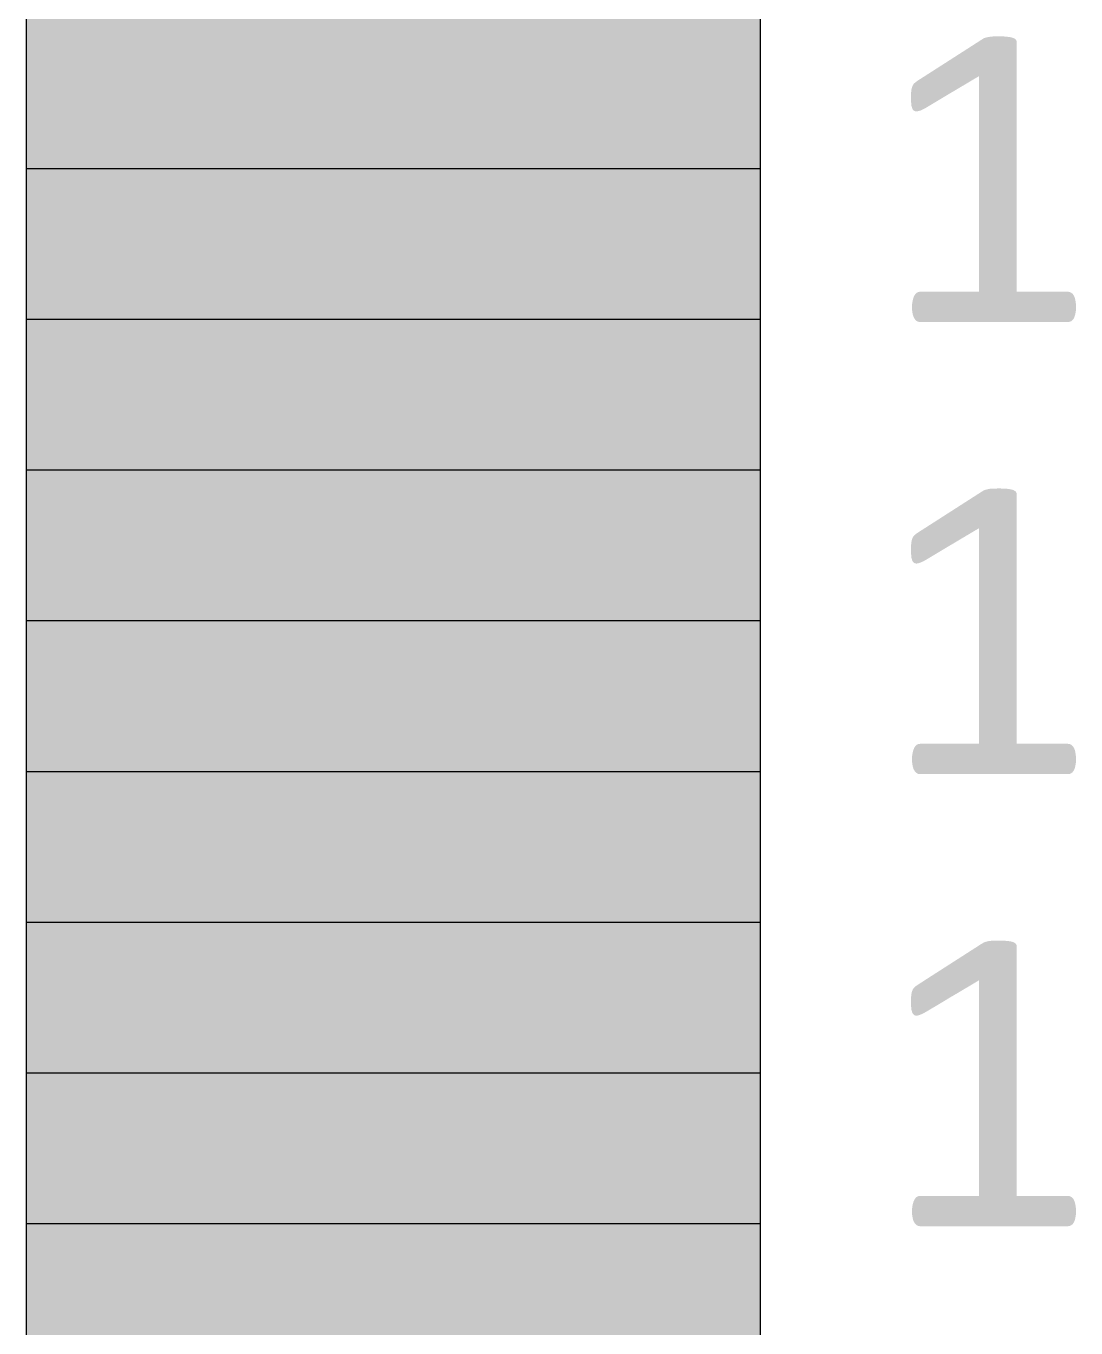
# Model space of a CAD drawing. Extents: x 79.49066 to 79.49309, y 16.68944 to 16.6915.
# Drawn here: x 79.4928573 to 79.4929736, y 16.690485 to 16.6906292 of the extents above; entities that cross this region are included whole.
import ezdxf

# ---------------------------------------------------------------- set-up
doc = ezdxf.new("R2010")
doc.units = 0

msp = doc.modelspace()

# ---------------------------------------------------------------- hatches: boundary and pattern name
at = {"layer": 'GSLAYER', "true_color": 0x9d9d9d}
msp.add_hatch(color=256, dxfattribs=at).paths.add_polyline_path([(79.49293868, 16.69061345), (79.49293868, 16.69063015), (79.49285726, 16.69063015), (79.49285726, 16.69061345)])
at = {"layer": 'GSLAYER', "true_color": 0x000000}
for points in [[(79.49296707, 16.6906237), (79.49296707, 16.69062742), (79.49296706, 16.69062756), (79.492967, 16.6906277), (79.4929669, 16.69062781), (79.49296689, 16.69062782), (79.49296679, 16.69062788), (79.49296671, 16.69062792), (79.49296667, 16.69062793), (79.49296645, 16.690628), (79.49296625, 16.69062803), (79.4929661, 16.69062805), (79.49296592, 16.69062807), (79.49296567, 16.69062809), (79.49296567, 16.69062809), (79.49296513, 16.6906281), (79.4929644, 16.69062809), (79.4929644, 16.69062809), (79.49296413, 16.69062807), (79.49296404, 16.69062805), (79.49296389, 16.69062803), (79.49296377, 16.690628), (79.49296353, 16.69062793), (79.4929635, 16.69062792), (79.49296339, 16.69062788), (79.4929633, 16.69062782), (79.49296329, 16.69062781), (79.49296311, 16.6906277), (79.4929629, 16.69062756), (79.49296268, 16.69062742), (79.49295688, 16.6906237)], [(79.49295608, 16.69061979), (79.49295609, 16.6906198), (79.49295623, 16.69061984), (79.49295641, 16.69061989), (79.49295643, 16.6906199), (79.49295663, 16.69061999), (79.49295682, 16.69062008), (79.49295687, 16.69062011), (79.49295739, 16.69062042), (79.49295809, 16.69062084), (79.49295894, 16.69062135), (79.49295958, 16.69062173), (79.49296012, 16.69062205), (79.49296057, 16.69062232), (79.49296094, 16.69062254), (79.49296125, 16.69062272), (79.49296151, 16.69062288), (79.49296176, 16.69062302), (79.492962, 16.69062317), (79.4929629, 16.6906237), (79.49295688, 16.6906237), (79.49295605, 16.69062317), (79.49295585, 16.69062302), (79.49295569, 16.69062288), (79.49295557, 16.69062272), (79.49295549, 16.69062254), (79.49295542, 16.69062232), (79.49295538, 16.69062205), (79.49295535, 16.69062173), (79.49295534, 16.69062135), (79.49295536, 16.69062084), (79.4929554, 16.69062042), (79.49295549, 16.69062011), (79.4929555, 16.69062008), (79.49295555, 16.69061999), (79.49295563, 16.6906199), (79.49295565, 16.69061989), (79.49295572, 16.69061984), (79.49295583, 16.6906198), (79.49295585, 16.69061979), (79.49295595, 16.69061978)], [(79.49296707, 16.6905998), (79.49296707, 16.6906237), (79.4929629, 16.6906237), (79.4929629, 16.6905998)], [(79.49297276, 16.69059645), (79.49297293, 16.69059647), (79.49297309, 16.69059653), (79.49297324, 16.69059664), (79.49297337, 16.69059681), (79.49297348, 16.69059704), (79.49297356, 16.69059732), (79.49297362, 16.69059767), (79.49297363, 16.6905981), (79.49297362, 16.69059851), (79.49297357, 16.69059885), (79.4929735, 16.69059914), (79.4929734, 16.69059937), (79.49297328, 16.69059956), (79.49297312, 16.69059969), (79.49297295, 16.69059977), (79.49297276, 16.6905998), (79.49295634, 16.6905998), (79.49295615, 16.69059977), (79.49295598, 16.69059969), (79.49295584, 16.69059956), (79.49295572, 16.69059937), (79.49295562, 16.69059914), (79.49295554, 16.69059885), (79.49295548, 16.69059851), (79.49295546, 16.6905981), (79.49295548, 16.69059767), (79.49295554, 16.69059732), (79.49295562, 16.69059704), (79.49295574, 16.69059681), (79.49295588, 16.69059664), (79.49295602, 16.69059653), (79.49295617, 16.69059647), (79.49295634, 16.69059645)], [(79.49296707, 16.6905736), (79.49296707, 16.69057732), (79.49296706, 16.69057746), (79.492967, 16.6905776), (79.4929669, 16.69057771), (79.49296689, 16.69057772), (79.49296679, 16.69057777), (79.49296671, 16.69057782), (79.49296667, 16.69057783), (79.49296645, 16.69057789), (79.49296625, 16.69057793), (79.4929661, 16.69057795), (79.49296592, 16.69057797), (79.49296567, 16.69057799), (79.49296567, 16.69057799), (79.49296513, 16.690578), (79.4929644, 16.69057799), (79.4929644, 16.69057799), (79.49296413, 16.69057797), (79.49296404, 16.69057795), (79.49296389, 16.69057793), (79.49296377, 16.69057789), (79.49296353, 16.69057783), (79.4929635, 16.69057782), (79.49296339, 16.69057777), (79.4929633, 16.69057772), (79.49296329, 16.69057771), (79.49296311, 16.6905776), (79.4929629, 16.69057746), (79.49296268, 16.69057732), (79.49295688, 16.6905736)], [(79.49295608, 16.69056969), (79.49295609, 16.69056969), (79.49295623, 16.69056973), (79.49295641, 16.69056979), (79.49295643, 16.6905698), (79.49295663, 16.69056989), (79.49295682, 16.69056998), (79.49295687, 16.69057001), (79.49295739, 16.69057032), (79.49295809, 16.69057074), (79.49295894, 16.69057125), (79.49295958, 16.69057163), (79.49296012, 16.69057195), (79.49296057, 16.69057222), (79.49296094, 16.69057244), (79.49296125, 16.69057262), (79.49296151, 16.69057278), (79.49296176, 16.69057292), (79.492962, 16.69057307), (79.4929629, 16.6905736), (79.49295688, 16.6905736), (79.49295605, 16.69057307), (79.49295585, 16.69057292), (79.49295569, 16.69057278), (79.49295557, 16.69057262), (79.49295549, 16.69057244), (79.49295542, 16.69057222), (79.49295538, 16.69057195), (79.49295535, 16.69057163), (79.49295534, 16.69057125), (79.49295536, 16.69057074), (79.4929554, 16.69057032), (79.49295549, 16.69057001), (79.4929555, 16.69056998), (79.49295555, 16.69056989), (79.49295563, 16.6905698), (79.49295565, 16.69056979), (79.49295572, 16.69056973), (79.49295583, 16.69056969), (79.49295585, 16.69056969), (79.49295595, 16.69056968)], [(79.49296707, 16.6905497), (79.49296707, 16.6905736), (79.4929629, 16.6905736), (79.4929629, 16.6905497)], [(79.49297276, 16.69054634), (79.49297293, 16.69054636), (79.49297309, 16.69054643), (79.49297324, 16.69054654), (79.49297337, 16.69054671), (79.49297348, 16.69054693), (79.49297356, 16.69054722), (79.49297362, 16.69054757), (79.49297363, 16.690548), (79.49297362, 16.6905484), (79.49297357, 16.69054875), (79.4929735, 16.69054904), (79.4929734, 16.69054927), (79.49297328, 16.69054945), (79.49297312, 16.69054959), (79.49297295, 16.69054967), (79.49297276, 16.6905497), (79.49295634, 16.6905497), (79.49295615, 16.69054967), (79.49295598, 16.69054959), (79.49295584, 16.69054945), (79.49295572, 16.69054927), (79.49295562, 16.69054904), (79.49295554, 16.69054875), (79.49295548, 16.6905484), (79.49295546, 16.690548), (79.49295548, 16.69054757), (79.49295554, 16.69054722), (79.49295562, 16.69054693), (79.49295574, 16.69054671), (79.49295588, 16.69054654), (79.49295602, 16.69054643), (79.49295617, 16.69054636), (79.49295634, 16.69054634)], [(79.49296707, 16.6905235), (79.49296707, 16.69052722), (79.49296706, 16.69052736), (79.492967, 16.6905275), (79.4929669, 16.6905276), (79.49296689, 16.69052762), (79.49296679, 16.69052767), (79.49296671, 16.69052771), (79.49296667, 16.69052773), (79.49296645, 16.69052779), (79.49296625, 16.69052782), (79.4929661, 16.69052785), (79.49296592, 16.69052786), (79.49296567, 16.69052788), (79.49296567, 16.69052788), (79.49296513, 16.6905279), (79.4929644, 16.69052788), (79.4929644, 16.69052788), (79.49296413, 16.69052786), (79.49296404, 16.69052785), (79.49296389, 16.69052782), (79.49296377, 16.69052779), (79.49296353, 16.69052773), (79.4929635, 16.69052771), (79.49296339, 16.69052767), (79.4929633, 16.69052762), (79.49296329, 16.6905276), (79.49296311, 16.6905275), (79.4929629, 16.69052736), (79.49296268, 16.69052722), (79.49295688, 16.6905235)], [(79.49295608, 16.69051959), (79.49295609, 16.69051959), (79.49295623, 16.69051963), (79.49295641, 16.69051968), (79.49295643, 16.6905197), (79.49295663, 16.69051979), (79.49295682, 16.69051988), (79.49295687, 16.69051991), (79.49295739, 16.69052022), (79.49295809, 16.69052063), (79.49295894, 16.69052114), (79.49295958, 16.69052153), (79.49296012, 16.69052185), (79.49296057, 16.69052211), (79.49296094, 16.69052233), (79.49296125, 16.69052252), (79.49296151, 16.69052267), (79.49296176, 16.69052282), (79.492962, 16.69052296), (79.4929629, 16.6905235), (79.49295688, 16.6905235), (79.49295605, 16.69052296), (79.49295585, 16.69052282), (79.49295569, 16.69052267), (79.49295557, 16.69052252), (79.49295549, 16.69052233), (79.49295542, 16.69052211), (79.49295538, 16.69052185), (79.49295535, 16.69052153), (79.49295534, 16.69052114), (79.49295536, 16.69052063), (79.4929554, 16.69052022), (79.49295549, 16.69051991), (79.4929555, 16.69051988), (79.49295555, 16.69051979), (79.49295563, 16.6905197), (79.49295565, 16.69051968), (79.49295572, 16.69051963), (79.49295583, 16.69051959), (79.49295585, 16.69051959), (79.49295595, 16.69051958)], [(79.49296707, 16.69049959), (79.49296707, 16.6905235), (79.4929629, 16.6905235), (79.4929629, 16.69049959)], [(79.49297276, 16.69049624), (79.49297293, 16.69049626), (79.49297309, 16.69049633), (79.49297324, 16.69049644), (79.49297337, 16.69049661), (79.49297348, 16.69049683), (79.49297356, 16.69049712), (79.49297362, 16.69049747), (79.49297363, 16.69049789), (79.49297362, 16.6904983), (79.49297357, 16.69049865), (79.4929735, 16.69049893), (79.4929734, 16.69049917), (79.49297328, 16.69049935), (79.49297312, 16.69049948), (79.49297295, 16.69049957), (79.49297276, 16.69049959), (79.49295634, 16.69049959), (79.49295615, 16.69049957), (79.49295598, 16.69049948), (79.49295584, 16.69049935), (79.49295572, 16.69049917), (79.49295562, 16.69049893), (79.49295554, 16.69049865), (79.49295548, 16.6904983), (79.49295546, 16.69049789), (79.49295548, 16.69049747), (79.49295554, 16.69049712), (79.49295562, 16.69049683), (79.49295574, 16.69049661), (79.49295588, 16.69049644), (79.49295602, 16.69049633), (79.49295617, 16.69049626), (79.49295634, 16.69049624)]]:
    msp.add_hatch(color=256, dxfattribs=at).paths.add_polyline_path(points)
at = {"layer": 'GSLAYER', "true_color": 0x9a9a9a}
msp.add_hatch(color=256, dxfattribs=at).paths.add_polyline_path([(79.49293868, 16.69059675), (79.49293868, 16.69061345), (79.49285726, 16.69061345), (79.49285726, 16.69059675)])
at = {"layer": 'GSLAYER', "true_color": 0x979797}
msp.add_hatch(color=256, dxfattribs=at).paths.add_polyline_path([(79.49293868, 16.69058005), (79.49293868, 16.69059675), (79.49285726, 16.69059675), (79.49285726, 16.69058005)])
at = {"layer": 'GSLAYER', "true_color": 0x949494}
msp.add_hatch(color=256, dxfattribs=at).paths.add_polyline_path([(79.49293868, 16.69056335), (79.49293868, 16.69058005), (79.49285726, 16.69058005), (79.49285726, 16.69056335)])
at = {"layer": 'GSLAYER', "true_color": 0x909090}
msp.add_hatch(color=256, dxfattribs=at).paths.add_polyline_path([(79.49293868, 16.69054665), (79.49293868, 16.69056335), (79.49285726, 16.69056335), (79.49285726, 16.69054665)])
at = {"layer": 'GSLAYER', "true_color": 0x8d8d8d}
msp.add_hatch(color=256, dxfattribs=at).paths.add_polyline_path([(79.49293868, 16.69052995), (79.49293868, 16.69054665), (79.49285726, 16.69054665), (79.49285726, 16.69052995)])
at = {"layer": 'GSLAYER', "true_color": 0x8a8a8a}
msp.add_hatch(color=256, dxfattribs=at).paths.add_polyline_path([(79.49293868, 16.69051325), (79.49293868, 16.69052995), (79.49285726, 16.69052995), (79.49285726, 16.69051325)])
at = {"layer": 'GSLAYER', "true_color": 0x868686}
msp.add_hatch(color=256, dxfattribs=at).paths.add_polyline_path([(79.49293868, 16.69049655), (79.49293868, 16.69051325), (79.49285726, 16.69051325), (79.49285726, 16.69049655)])
at = {"layer": 'GSLAYER', "true_color": 0x838383}
msp.add_hatch(color=256, dxfattribs=at).paths.add_polyline_path([(79.49293868, 16.69047985), (79.49293868, 16.69049655), (79.49285726, 16.69049655), (79.49285726, 16.69047985)])

# ---------------------------------------------------------------- linework, layer by layer
at = {"layer": 'GSLAYER', "true_color": 0x000000, "flags": 128}
msp.add_lwpolyline([(79.49285726, 16.68981181), (79.49293868, 16.68981181), (79.49293868, 16.69111448), (79.49285726, 16.69111448)], close=True, dxfattribs=at)
at = {"layer": 'GSLAYER', "true_color": 0xb3b3b3, "flags": 128}
for points in [[(79.49285726, 16.69061345), (79.49293868, 16.69061345)], [(79.49285726, 16.69059675), (79.49293868, 16.69059675)], [(79.49285726, 16.69058005), (79.49293868, 16.69058005)], [(79.49285726, 16.69056335), (79.49293868, 16.69056335)], [(79.49285726, 16.69054665), (79.49293868, 16.69054665)], [(79.49285726, 16.69052995), (79.49293868, 16.69052995)], [(79.49285726, 16.69049655), (79.49293868, 16.69049655)]]:
    msp.add_lwpolyline(points, dxfattribs=at)
at = {"layer": 'GSLAYER', "true_color": 0x000000, "flags": 128}
msp.add_lwpolyline([(79.49285726, 16.69051325), (79.49293868, 16.69051325)], dxfattribs=at)

doc.saveas('drawing.dxf')
